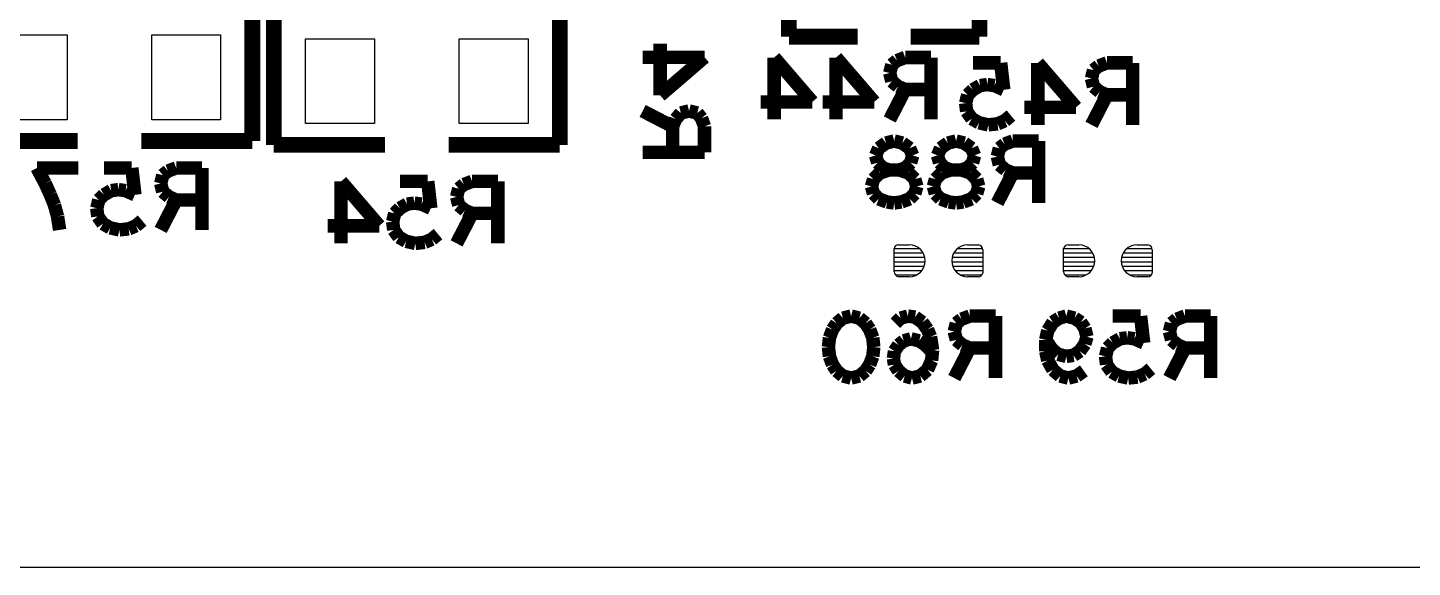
# Model space of a CAD drawing. Extents: x 175.8 to 218.8, y 273.2 to 311.2.
# Drawn here: x 199.17 to 212.25, y 273.22 to 278.31 of the extents above; entities that cross this region are included whole.
import ezdxf

# ---------------------------------------------------------------- set-up
doc = ezdxf.new("R2010")
doc.units = 0
doc.layers.add('MA_DETAILS', color=254, linetype='CONTINUOUS')

# ---------------------------------------------------------------- blocks, each defined once
blk = doc.blocks.new('FIGURE_SQUARE')
blk.add_lwpolyline([(-0.5, -0.5), (-0.5, 0.5), (0.5, 0.5), (0.5, -0.5)], close=True)

msp = doc.modelspace()

# ---------------------------------------------------------------- linework, layer by layer
at = {"layer": 'MA_DETAILS'}
for points, const_width in [([(206.361284, 279.023826), (206.361284, 278.223726)], 0.150114), ([(208.161128, 279.023826), (208.161128, 278.223726)], 0.150114), ([(201.295762, 277.240492), (201.295762, 278.440388)], 0.150114), ([(201.4982, 277.203408), (201.4982, 278.403304)], 0.150114), ([(204.19822, 277.203408), (204.19822, 278.403304)], 0.150114), ([(205.146402, 277.669244), (205.146402, 278.155908)], 0.127), ([(206.361284, 278.223726), (207.01127, 278.223726)], 0.150114), ([(208.161128, 278.223726), (207.511142, 278.223726)], 0.150114), ([(204.980794, 278.029416), (205.564994, 278.029416)], 0.127), ([(205.564994, 278.029416), (205.146402, 277.669244)], 0.127), ([(206.2226, 278.026876), (206.582772, 277.608284)], 0.127), ([(206.2226, 277.442676), (206.2226, 278.026876)], 0.127), ([(206.807054, 278.026876), (207.167226, 277.608284)], 0.127), ([(206.807054, 277.442676), (206.807054, 278.026876)], 0.127), ([(207.45958, 278.026876), (207.381856, 277.997666)], 0.127), ([(207.703166, 278.026876), (207.45958, 278.026876)], 0.127), ([(207.703166, 277.442676), (207.703166, 278.026876)], 0.127), ([(207.333088, 277.958804), (207.31353, 277.880826)], 0.127), ([(207.381856, 277.997666), (207.333088, 277.958804)], 0.127), ([(208.36128, 277.976076), (208.09839, 277.976076)], 0.127), ([(208.39049, 277.722838), (208.36128, 277.976076)], 0.127), ([(208.712054, 277.976076), (209.072226, 277.557484)], 0.127), ([(208.712054, 277.391876), (208.712054, 277.976076)], 0.127), ([(209.238088, 277.908004), (209.21853, 277.830026)], 0.127), ([(209.286856, 277.946866), (209.238088, 277.908004)], 0.127), ([(209.36458, 277.976076), (209.286856, 277.946866)], 0.127), ([(209.608166, 277.976076), (209.36458, 277.976076)], 0.127), ([(209.608166, 277.391876), (209.608166, 277.976076)], 0.127), ([(207.31353, 277.880826), (207.333088, 277.802848)], 0.127), ([(207.333088, 277.802848), (207.391508, 277.754334)], 0.127), ([(207.391508, 277.754334), (207.45958, 277.725124)], 0.127), ([(208.09839, 277.722838), (208.166462, 277.761954)], 0.127), ([(208.166462, 277.761954), (208.234788, 277.771606)], 0.127), ([(208.234788, 277.771606), (208.30286, 277.761954)], 0.127), ([(208.30286, 277.761954), (208.39049, 277.722838)], 0.127), ([(209.21853, 277.830026), (209.238088, 277.752048)], 0.127), ([(207.45958, 277.725124), (207.31353, 277.442676)], 0.127), ([(207.45958, 277.725124), (207.703166, 277.725124)], 0.127), ([(208.030318, 277.596346), (208.049622, 277.674324)], 0.127), ([(208.049622, 277.674324), (208.09839, 277.722838)], 0.127), ([(209.36458, 277.674324), (209.21853, 277.391876)], 0.127), ([(209.238088, 277.752048), (209.296508, 277.703534)], 0.127), ([(209.296508, 277.703534), (209.36458, 277.674324)], 0.127), ([(209.36458, 277.674324), (209.608166, 277.674324)], 0.127), ([(205.263242, 277.37689), (204.980794, 277.52294)], 0.127), ([(205.340966, 277.503382), (205.292452, 277.444962)], 0.127), ([(205.418944, 277.52294), (205.340966, 277.503382)], 0.127), ([(205.496922, 277.503382), (205.418944, 277.52294)], 0.127), ([(205.535784, 277.454614), (205.496922, 277.503382)], 0.127), ([(206.582772, 277.608284), (206.096108, 277.608284)], 0.127), ([(207.167226, 277.608284), (206.680562, 277.608284)], 0.127), ([(208.03997, 277.518368), (208.030318, 277.596346)], 0.127), ([(208.088738, 277.450296), (208.03997, 277.518368)], 0.127), ([(209.072226, 277.557484), (208.585562, 277.557484)], 0.127), ([(205.292452, 277.444962), (205.263242, 277.37689)], 0.127), ([(205.263242, 277.37689), (205.263242, 277.133304)], 0.127), ([(205.564994, 277.37689), (205.535784, 277.454614)], 0.127), ([(205.564994, 277.133304), (205.564994, 277.37689)], 0.127), ([(208.15681, 277.411434), (208.088738, 277.450296)], 0.127), ([(208.24444, 277.391876), (208.15681, 277.411434)], 0.127), ([(208.33207, 277.401528), (208.24444, 277.391876)], 0.127), ([(208.400142, 277.430738), (208.33207, 277.401528)], 0.127), ([(208.458562, 277.479506), (208.400142, 277.430738)], 0.127), ([(199.645778, 277.240492), (198.595742, 277.240492)], 0.150114), ([(200.245726, 277.240492), (201.295762, 277.240492)], 0.150114), ([(207.35544, 277.239476), (207.277462, 277.219918)], 0.127), ([(207.433418, 277.219918), (207.35544, 277.239476)], 0.127), ([(207.939894, 277.239476), (207.861916, 277.219918)], 0.127), ([(208.017872, 277.219918), (207.939894, 277.239476)], 0.127), ([(208.47558, 277.239476), (208.397856, 277.210266)], 0.127), ([(208.719166, 277.239476), (208.47558, 277.239476)], 0.127), ([(208.719166, 276.655276), (208.719166, 277.239476)], 0.127), ([(202.548236, 277.203408), (201.4982, 277.203408)], 0.150114), ([(203.148184, 277.203408), (204.19822, 277.203408)], 0.150114), ([(204.980794, 277.133304), (205.564994, 277.133304)], 0.127), ([(207.20939, 277.171404), (207.18018, 277.103078)], 0.127), ([(207.18018, 277.103078), (207.199738, 277.035006)], 0.127), ([(207.277462, 277.219918), (207.20939, 277.171404)], 0.127), ([(207.50149, 277.171404), (207.433418, 277.219918)], 0.127), ([(207.5307, 277.103078), (207.50149, 277.171404)], 0.127), ([(207.511142, 277.035006), (207.5307, 277.103078)], 0.127), ([(207.793844, 277.171404), (207.764634, 277.103078)], 0.127), ([(207.764634, 277.103078), (207.784192, 277.035006)], 0.127), ([(207.861916, 277.219918), (207.793844, 277.171404)], 0.127), ([(208.085944, 277.171404), (208.017872, 277.219918)], 0.127), ([(208.115154, 277.103078), (208.085944, 277.171404)], 0.127), ([(208.095596, 277.035006), (208.115154, 277.103078)], 0.127), ([(208.349088, 277.171404), (208.32953, 277.093426)], 0.127), ([(208.397856, 277.210266), (208.349088, 277.171404)], 0.127), ([(199.261222, 276.985476), (199.650858, 276.985476)], 0.127), ([(199.3392, 276.839426), (199.261222, 276.985476)], 0.127), ([(200.157334, 276.985476), (199.894444, 276.985476)], 0.127), ([(200.186544, 276.732238), (200.157334, 276.985476)], 0.127), ([(200.57618, 276.985476), (200.498456, 276.956266)], 0.127), ([(200.819766, 276.985476), (200.57618, 276.985476)], 0.127), ([(200.819766, 276.401276), (200.819766, 276.985476)], 0.127), ([(207.199738, 277.035006), (207.248252, 276.986238)], 0.127), ([(207.248252, 276.986238), (207.306672, 276.966934)], 0.127), ([(207.404208, 276.966934), (207.462628, 276.986238)], 0.127), ([(207.462628, 276.986238), (207.511142, 277.035006)], 0.127), ([(207.784192, 277.035006), (207.832706, 276.986238)], 0.127), ([(207.832706, 276.986238), (207.891126, 276.966934)], 0.127), ([(207.988662, 276.966934), (208.047082, 276.986238)], 0.127), ([(208.047082, 276.986238), (208.095596, 277.035006)], 0.127), ([(208.32953, 277.093426), (208.349088, 277.015448)], 0.127), ([(208.349088, 277.015448), (208.407508, 276.966934)], 0.127), ([(199.387968, 276.732238), (199.3392, 276.839426)], 0.127), ([(200.449688, 276.917404), (200.43013, 276.839426)], 0.127), ([(200.43013, 276.839426), (200.449688, 276.761448)], 0.127), ([(200.498456, 276.956266), (200.449688, 276.917404)], 0.127), ([(202.1332, 276.858476), (202.493372, 276.439884)], 0.127), ([(202.1332, 276.274276), (202.1332, 276.858476)], 0.127), ([(202.951334, 276.858476), (202.688444, 276.858476)], 0.127), ([(202.980544, 276.605238), (202.951334, 276.858476)], 0.127), ([(203.37018, 276.858476), (203.292456, 276.829266)], 0.127), ([(203.613766, 276.858476), (203.37018, 276.858476)], 0.127), ([(203.613766, 276.274276), (203.613766, 276.858476)], 0.127), ([(207.141318, 276.810978), (207.160622, 276.879304)], 0.127), ([(207.160622, 276.879304), (207.219042, 276.937724)], 0.127), ([(207.219042, 276.937724), (207.306672, 276.966934)], 0.127), ([(207.306672, 276.966934), (207.404208, 276.966934)], 0.127), ([(207.306672, 276.966934), (207.404208, 276.966934)], 0.127), ([(207.404208, 276.966934), (207.491838, 276.937724)], 0.127), ([(207.491838, 276.937724), (207.550258, 276.879304)], 0.127), ([(207.550258, 276.879304), (207.569562, 276.810978)], 0.127), ([(207.725772, 276.810978), (207.745076, 276.879304)], 0.127), ([(207.745076, 276.879304), (207.803496, 276.937724)], 0.127), ([(207.803496, 276.937724), (207.891126, 276.966934)], 0.127), ([(207.891126, 276.966934), (207.988662, 276.966934)], 0.127), ([(207.891126, 276.966934), (207.988662, 276.966934)], 0.127), ([(207.988662, 276.966934), (208.076292, 276.937724)], 0.127), ([(208.076292, 276.937724), (208.134712, 276.879304)], 0.127), ([(208.134712, 276.879304), (208.154016, 276.810978)], 0.127), ([(208.47558, 276.937724), (208.32953, 276.655276)], 0.127), ([(208.407508, 276.966934), (208.47558, 276.937724)], 0.127), ([(208.47558, 276.937724), (208.719166, 276.937724)], 0.127), ([(199.42683, 276.634956), (199.387968, 276.732238)], 0.127), ([(199.845676, 276.683724), (199.894444, 276.732238)], 0.127), ([(199.894444, 276.732238), (199.962516, 276.771354)], 0.127), ([(199.962516, 276.771354), (200.030842, 276.781006)], 0.127), ([(200.030842, 276.781006), (200.098914, 276.771354)], 0.127), ([(200.098914, 276.771354), (200.186544, 276.732238)], 0.127), ([(200.449688, 276.761448), (200.508108, 276.712934)], 0.127), ([(200.508108, 276.712934), (200.57618, 276.683724)], 0.127), ([(203.243688, 276.790404), (203.22413, 276.712426)], 0.127), ([(203.22413, 276.712426), (203.243688, 276.634448)], 0.127), ([(203.292456, 276.829266), (203.243688, 276.790404)], 0.127), ([(207.160622, 276.742906), (207.141318, 276.810978)], 0.127), ([(207.20939, 276.694138), (207.160622, 276.742906)], 0.127), ([(207.550258, 276.742906), (207.50149, 276.694138)], 0.127), ([(207.569562, 276.810978), (207.550258, 276.742906)], 0.127), ([(207.745076, 276.742906), (207.725772, 276.810978)], 0.127), ([(207.793844, 276.694138), (207.745076, 276.742906)], 0.127), ([(208.134712, 276.742906), (208.085944, 276.694138)], 0.127), ([(208.154016, 276.810978), (208.134712, 276.742906)], 0.127), ([(199.45604, 276.527768), (199.42683, 276.634956)], 0.127), ([(199.826372, 276.605746), (199.845676, 276.683724)], 0.127), ([(199.836024, 276.527768), (199.826372, 276.605746)], 0.127), ([(200.57618, 276.683724), (200.43013, 276.401276)], 0.127), ([(200.57618, 276.683724), (200.819766, 276.683724)], 0.127), ([(202.639676, 276.556724), (202.688444, 276.605238)], 0.127), ([(202.688444, 276.605238), (202.756516, 276.644354)], 0.127), ([(202.756516, 276.644354), (202.824842, 276.654006)], 0.127), ([(202.824842, 276.654006), (202.892914, 276.644354)], 0.127), ([(202.892914, 276.644354), (202.980544, 276.605238)], 0.127), ([(203.243688, 276.634448), (203.302108, 276.585934)], 0.127), ([(203.302108, 276.585934), (203.37018, 276.556724)], 0.127), ([(207.287368, 276.664928), (207.20939, 276.694138)], 0.127), ([(207.35544, 276.655276), (207.287368, 276.664928)], 0.127), ([(207.423512, 276.664928), (207.35544, 276.655276)], 0.127), ([(207.50149, 276.694138), (207.423512, 276.664928)], 0.127), ([(207.871822, 276.664928), (207.793844, 276.694138)], 0.127), ([(207.939894, 276.655276), (207.871822, 276.664928)], 0.127), ([(208.007966, 276.664928), (207.939894, 276.655276)], 0.127), ([(208.085944, 276.694138), (208.007966, 276.664928)], 0.127), ([(199.475598, 276.401276), (199.45604, 276.527768)], 0.127), ([(199.884792, 276.459696), (199.836024, 276.527768)], 0.127), ([(199.952864, 276.420834), (199.884792, 276.459696)], 0.127), ([(200.254616, 276.488906), (200.196196, 276.440138)], 0.127), ([(202.620372, 276.478746), (202.639676, 276.556724)], 0.127), ([(202.630024, 276.400768), (202.620372, 276.478746)], 0.127), ([(203.37018, 276.556724), (203.22413, 276.274276)], 0.127), ([(203.37018, 276.556724), (203.613766, 276.556724)], 0.127), ([(200.040494, 276.401276), (199.952864, 276.420834)], 0.127), ([(200.128124, 276.410928), (200.040494, 276.401276)], 0.127), ([(200.196196, 276.440138), (200.128124, 276.410928)], 0.127), ([(202.493372, 276.439884), (202.006708, 276.439884)], 0.127), ([(202.678792, 276.332696), (202.630024, 276.400768)], 0.127), ([(202.746864, 276.293834), (202.678792, 276.332696)], 0.127), ([(203.048616, 276.361906), (202.990196, 276.313138)], 0.127), ([(202.834494, 276.274276), (202.746864, 276.293834)], 0.127), ([(202.922124, 276.283928), (202.834494, 276.274276)], 0.127), ([(202.990196, 276.313138), (202.922124, 276.283928)], 0.127), ([(206.812642, 275.520404), (206.871062, 275.568918)], 0.127), ([(206.871062, 275.568918), (206.94904, 275.588476)], 0.127), ([(206.94904, 275.588476), (207.027018, 275.568918)], 0.127), ([(207.027018, 275.568918), (207.085438, 275.520404)], 0.127), ([(207.416654, 275.568918), (207.367886, 275.520404)], 0.127), ([(207.484726, 275.588476), (207.416654, 275.568918)], 0.127), ([(207.553052, 275.578824), (207.484726, 275.588476)], 0.127), ([(207.621124, 275.530056), (207.553052, 275.578824)], 0.127), ([(207.991456, 275.559266), (207.942688, 275.520404)], 0.127), ([(208.06918, 275.588476), (207.991456, 275.559266)], 0.127), ([(208.312766, 275.588476), (208.06918, 275.588476)], 0.127), ([(208.312766, 275.004276), (208.312766, 275.588476)], 0.127), ([(208.854548, 275.530056), (208.912968, 275.568918)], 0.127), ([(208.912968, 275.568918), (208.98104, 275.588476)], 0.127), ([(208.98104, 275.588476), (209.059018, 275.568918)], 0.127), ([(209.059018, 275.568918), (209.117438, 275.530056)], 0.127), ([(209.682334, 275.588476), (209.419444, 275.588476)], 0.127), ([(209.711544, 275.335238), (209.682334, 275.588476)], 0.127), ([(210.023456, 275.559266), (209.974688, 275.520404)], 0.127), ([(210.10118, 275.588476), (210.023456, 275.559266)], 0.127), ([(210.344766, 275.588476), (210.10118, 275.588476)], 0.127), ([(210.344766, 275.004276), (210.344766, 275.588476)], 0.127), ([(206.74457, 275.384006), (206.77378, 275.461984)], 0.127), ([(206.77378, 275.461984), (206.812642, 275.520404)], 0.127), ([(207.085438, 275.520404), (207.1243, 275.461984)], 0.127), ([(207.1243, 275.461984), (207.15351, 275.384006)], 0.127), ([(207.669892, 275.461984), (207.621124, 275.530056)], 0.127), ([(207.699102, 275.393658), (207.669892, 275.461984)], 0.127), ([(207.942688, 275.520404), (207.92313, 275.442426)], 0.127), ([(207.92313, 275.442426), (207.942688, 275.364448)], 0.127), ([(208.786222, 275.364448), (208.80578, 275.452078)], 0.127), ([(208.80578, 275.452078), (208.854548, 275.530056)], 0.127), ([(209.117438, 275.530056), (209.1563, 275.471636)], 0.127), ([(209.1563, 275.471636), (209.175858, 275.393658)], 0.127), ([(209.974688, 275.520404), (209.95513, 275.442426)], 0.127), ([(209.95513, 275.442426), (209.974688, 275.364448)], 0.127), ([(206.734918, 275.296376), (206.74457, 275.384006)], 0.127), ([(206.74457, 275.208746), (206.734918, 275.296376)], 0.127), ([(207.15351, 275.384006), (207.163162, 275.296376)], 0.127), ([(207.163162, 275.296376), (207.15351, 275.208746)], 0.127), ([(207.397096, 275.315934), (207.358234, 275.257514)], 0.127), ([(207.445864, 275.354796), (207.397096, 275.315934)], 0.127), ([(207.513936, 275.374354), (207.445864, 275.354796)], 0.127), ([(207.591914, 275.354796), (207.513936, 275.374354)], 0.127), ([(207.650334, 275.315934), (207.591914, 275.354796)], 0.127), ([(207.718406, 275.247608), (207.650334, 275.315934)], 0.127), ([(207.718406, 275.267166), (207.699102, 275.393658)], 0.127), ([(208.06918, 275.286724), (207.92313, 275.004276)], 0.127), ([(207.942688, 275.364448), (208.001108, 275.315934)], 0.127), ([(208.001108, 275.315934), (208.06918, 275.286724)], 0.127), ([(208.06918, 275.286724), (208.312766, 275.286724)], 0.127), ([(208.844642, 275.276818), (208.786222, 275.364448)], 0.127), ([(208.786222, 275.257514), (208.786222, 275.364448)], 0.127), ([(208.903062, 275.228304), (208.844642, 275.276818)], 0.127), ([(209.1563, 275.325586), (209.107532, 275.257514)], 0.127), ([(209.175858, 275.393658), (209.1563, 275.325586)], 0.127), ([(209.351372, 275.208746), (209.370676, 275.286724)], 0.127), ([(209.370676, 275.286724), (209.419444, 275.335238)], 0.127), ([(209.419444, 275.335238), (209.487516, 275.374354)], 0.127), ([(209.487516, 275.374354), (209.555842, 275.384006)], 0.127), ([(209.555842, 275.384006), (209.623914, 275.374354)], 0.127), ([(209.623914, 275.374354), (209.711544, 275.335238)], 0.127), ([(210.10118, 275.286724), (209.95513, 275.004276)], 0.127), ([(209.974688, 275.364448), (210.033108, 275.315934)], 0.127), ([(210.033108, 275.315934), (210.10118, 275.286724)], 0.127), ([(210.10118, 275.286724), (210.344766, 275.286724)], 0.127), ([(206.77378, 275.130768), (206.74457, 275.208746)], 0.127), ([(207.15351, 275.208746), (207.1243, 275.130768)], 0.127), ([(207.358234, 275.257514), (207.348582, 275.189188)], 0.127), ([(207.348582, 275.189188), (207.358234, 275.130768)], 0.127), ([(207.669892, 275.082254), (207.708754, 275.169884)], 0.127), ([(207.708754, 275.169884), (207.718406, 275.267166)], 0.127), ([(208.80578, 275.169884), (208.786222, 275.257514)], 0.127), ([(208.854548, 275.082254), (208.80578, 275.169884)], 0.127), ([(208.98104, 275.208746), (208.903062, 275.228304)], 0.127), ([(209.049112, 275.218398), (208.98104, 275.208746)], 0.127), ([(209.107532, 275.257514), (209.049112, 275.218398)], 0.127), ([(209.361024, 275.130768), (209.351372, 275.208746)], 0.127), ([(206.812642, 275.072348), (206.77378, 275.130768)], 0.127), ([(206.871062, 275.023834), (206.812642, 275.072348)], 0.127), ([(206.94904, 275.004276), (206.871062, 275.023834)], 0.127), ([(207.027018, 275.023834), (206.94904, 275.004276)], 0.127), ([(207.085438, 275.072348), (207.027018, 275.023834)], 0.127), ([(207.1243, 275.130768), (207.085438, 275.072348)], 0.127), ([(207.358234, 275.130768), (207.397096, 275.072348)], 0.127), ([(207.397096, 275.072348), (207.455516, 275.023834)], 0.127), ([(207.455516, 275.023834), (207.523842, 275.004276)], 0.127), ([(207.523842, 275.004276), (207.601566, 275.023834)], 0.127), ([(207.601566, 275.023834), (207.669892, 275.082254)], 0.127), ([(208.92262, 275.023834), (208.854548, 275.082254)], 0.127), ([(209.000598, 275.004276), (208.92262, 275.023834)], 0.127), ([(209.078322, 275.023834), (209.000598, 275.004276)], 0.127), ([(209.146648, 275.072348), (209.078322, 275.023834)], 0.127), ([(209.409792, 275.062696), (209.361024, 275.130768)], 0.127), ([(209.477864, 275.023834), (209.409792, 275.062696)], 0.127), ([(209.565494, 275.004276), (209.477864, 275.023834)], 0.127), ([(209.653124, 275.013928), (209.565494, 275.004276)], 0.127), ([(209.721196, 275.043138), (209.653124, 275.013928)], 0.127), ([(209.779616, 275.091906), (209.721196, 275.043138)], 0.127)]:
    msp.add_lwpolyline(points, dxfattribs=dict(at, const_width=const_width))
for points in [[(207.397096, 276.260306, 0.365699), (207.354678, 276.224492)], [(207.498696, 275.960078, 1), (207.498696, 276.260306)], [(208.04886, 276.260306, 1), (208.04886, 275.960078)], [(208.192878, 276.211792, 0.375524), (208.15046, 276.260306)], [(208.997296, 276.260306, 0.365699), (208.954878, 276.224492)], [(209.098896, 275.960078, 1), (209.098896, 276.260306)], [(209.64906, 276.260306, 1), (209.64906, 275.960078)], [(209.793078, 276.211792, 0.375524), (209.75066, 276.260306)], [(207.354678, 276.008592, 0.375524), (207.397096, 275.960078)], [(208.15046, 275.960078, 0.365699), (208.192878, 275.995892)], [(208.954878, 276.008592, 0.375524), (208.997296, 275.960078)], [(209.75066, 275.960078, 0.365699), (209.793078, 275.995892)]]:
    msp.add_lwpolyline(points, format="xyb", dxfattribs=at)
for points in [[(207.397096, 276.260306), (207.498696, 276.260306)], [(208.04886, 276.260306), (208.15046, 276.260306)], [(208.997296, 276.260306), (209.098896, 276.260306)], [(209.64906, 276.260306), (209.75066, 276.260306)], [(207.354678, 276.008592), (207.354678, 276.224492)], [(207.354678, 276.18436), (207.629252, 276.18436)], [(207.354678, 276.142704), (207.645254, 276.142704)], [(207.354932, 276.226016), (207.5942, 276.226016)], [(207.902302, 276.142704), (208.192878, 276.142704)], [(207.918304, 276.18436), (208.192878, 276.18436)], [(207.953356, 276.226016), (208.190592, 276.226016)], [(208.192878, 276.211792), (208.192878, 275.995892)], [(208.954878, 276.008592), (208.954878, 276.224492)], [(208.954878, 276.18436), (209.229452, 276.18436)], [(208.954878, 276.142704), (209.245454, 276.142704)], [(208.955132, 276.226016), (209.1944, 276.226016)], [(209.502502, 276.142704), (209.793078, 276.142704)], [(209.518504, 276.18436), (209.793078, 276.18436)], [(209.553556, 276.226016), (209.790792, 276.226016)], [(209.793078, 276.211792), (209.793078, 275.995892)], [(207.354678, 276.101048), (207.648556, 276.101048)], [(207.354678, 276.059392), (207.63992, 276.059392)], [(207.354678, 276.017736), (207.61706, 276.017736)], [(207.899, 276.101048), (208.192878, 276.101048)], [(207.907636, 276.059392), (208.192878, 276.059392)], [(207.930496, 276.017736), (208.192878, 276.017736)], [(208.954878, 276.101048), (209.248756, 276.101048)], [(208.954878, 276.059392), (209.24012, 276.059392)], [(208.954878, 276.017736), (209.21726, 276.017736)], [(209.4992, 276.101048), (209.793078, 276.101048)], [(209.507836, 276.059392), (209.793078, 276.059392)], [(209.530696, 276.017736), (209.793078, 276.017736)], [(207.367124, 275.97608), (207.56626, 275.97608)], [(207.498696, 275.960078), (207.397096, 275.960078)], [(207.981296, 275.97608), (208.183988, 275.97608)], [(208.15046, 275.960078), (208.04886, 275.960078)], [(208.967324, 275.97608), (209.16646, 275.97608)], [(209.098896, 275.960078), (208.997296, 275.960078)], [(209.581496, 275.97608), (209.784188, 275.97608)], [(209.75066, 275.960078), (209.64906, 275.960078)], [(176.804574, 273.219926), (217.810842, 273.219926)]]:
    msp.add_lwpolyline(points, dxfattribs=at)

# ---------------------------------------------------------------- block references
at = {"layer": 'MA_DETAILS', "xscale": 0.649986, "yscale": 0.8001}
for p in [(199.220836, 277.84044), (200.670668, 277.84044), (202.123294, 277.803356), (203.573126, 277.803356)]:
    msp.add_blockref('FIGURE_SQUARE', p, dxfattribs=at)

doc.saveas('drawing.dxf')
